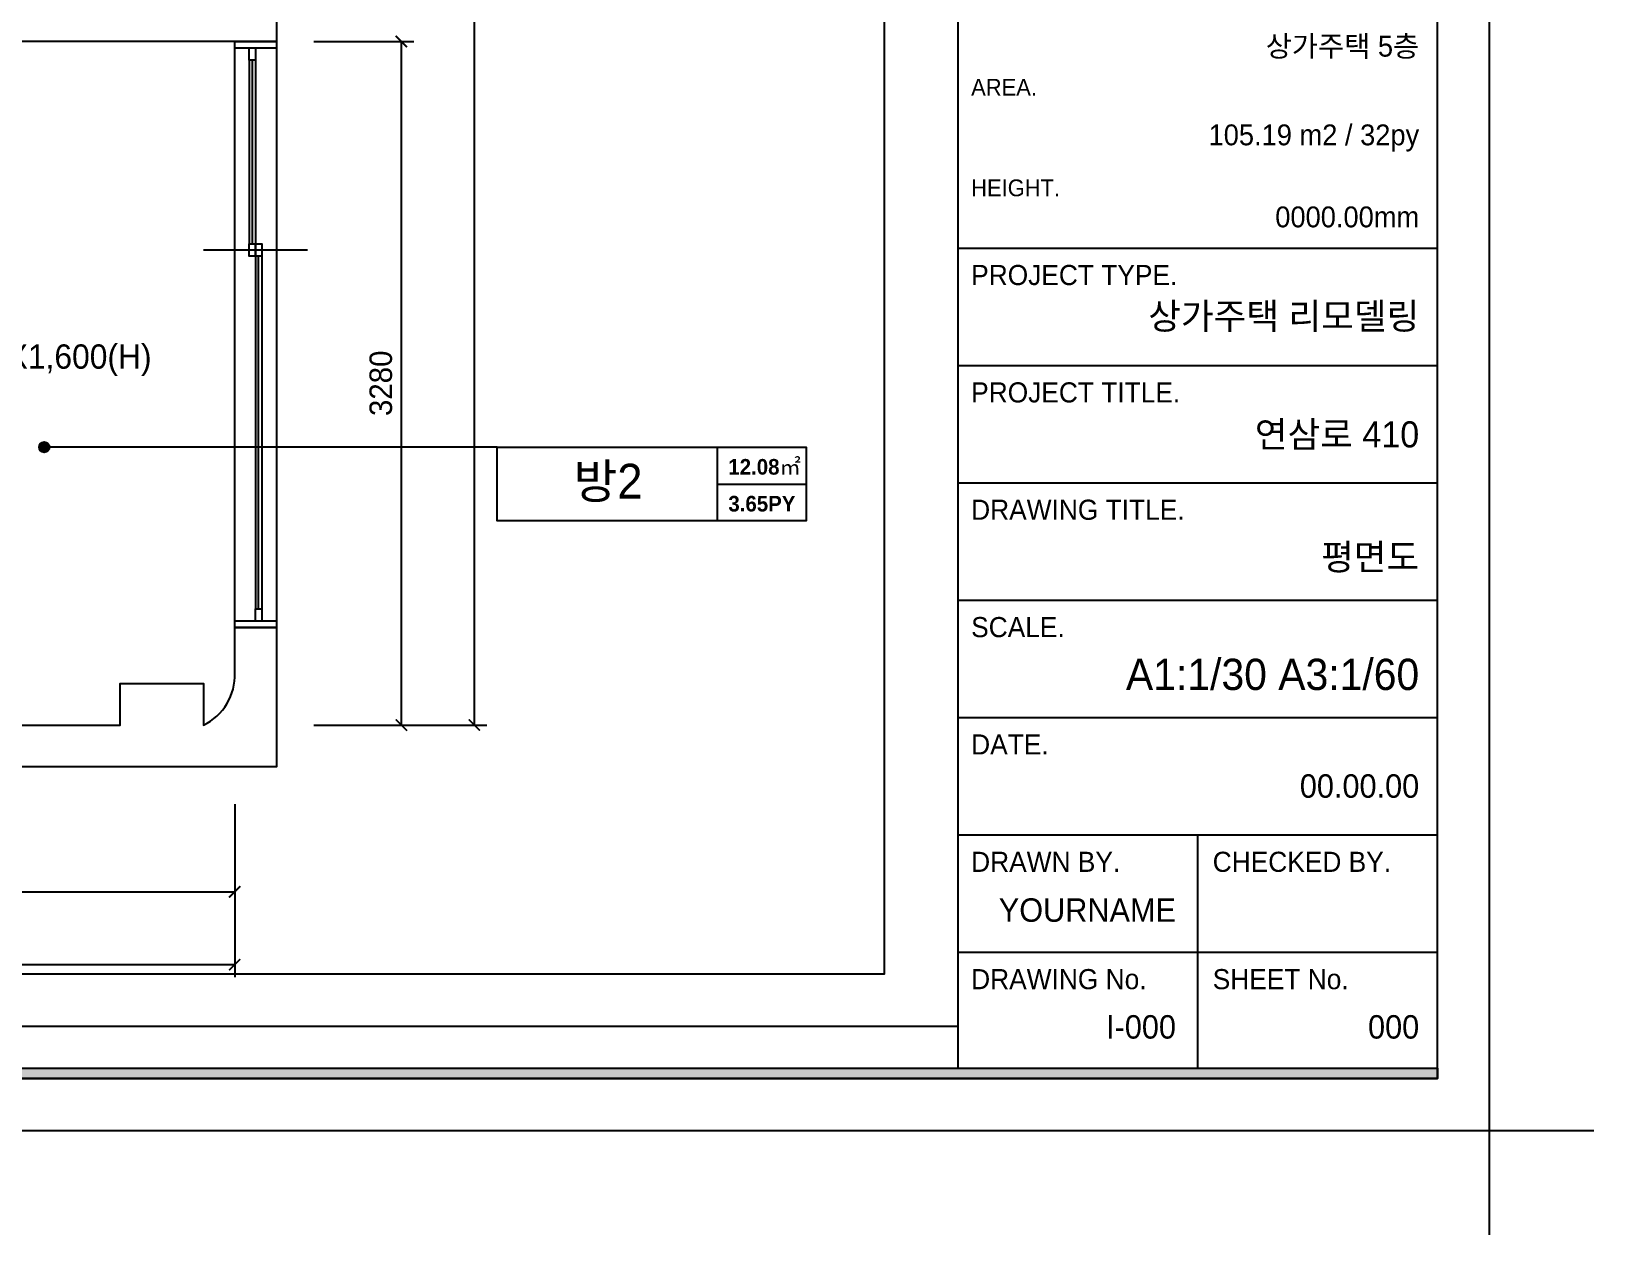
# Model space of a CAD drawing. Header units: millimetres. Extents: x 194631 to 262977, y 38570 to 93030.
# Drawn here: x 209132 to 216631, y 77180 to 82955 of the extents above; entities that cross this region are included whole.
import ezdxf
from ezdxf.enums import TextEntityAlignment as Align

# ---------------------------------------------------------------- set-up
doc = ezdxf.new("R2010")
doc.units = ezdxf.units.MM
doc.header["$LTSCALE"] = 20
doc.header["$PDMODE"] = 3
doc.layers.get('DEFPOINTS').update_dxf_attribs({"color": 248})
for name, color, linetype in [('0-ELC TEXT', 7, 'Continuous'), ('03-TEXT', 3, 'Continuous'), ('C-WALL1', 2, 'Continuous'), ('FORM(YOURNAME)-1', 1, 'Continuous'), ('FORM(YOURNAME)-11', 1, 'Continuous'), ('FORM(YOURNAME)-11 @ 1', 1, 'Continuous'), ('도면층4', 4, 'Continuous'), ('도면층5', 5, 'Continuous'), ('면적', 6, 'Continuous')]:
    doc.layers.add(name, color=color, linetype=linetype)
doc.styles.add('YOURNAME', font='HY울릉도M.TTF')
doc.styles.add('넥슨고딕', font='NEXONLv1GothicBold.ttf')
doc.styles.add('코레일둥고', font='Korail_Round_Gothic_Medium.ttf')
doc.dimstyles.new('YOURNAME-60', dxfattribs={"dimscale": 60, "dimtxt": 1.8, "dimasz": 0.9, "dimexe": 1, "dimexo": 3, "dimgap": 0.7, "dimtad": 1, "dimdec": 0, "dimzin": 0, "dimdsep": 46, "dimtxsty": 'YOURNAME', "dimblk": 'ARCHTICK', "dimcen": 0, "dimclrd": 1, "dimclre": 1, "dimclrt": 7, "dimadec": 0, "dimazin": 0, "dimtfac": 1, "dimtdec": 0, "dimtix": 1, "dimtmove": 2, "dimatfit": 3, "dimldrblk": 'ARCHTICK', "dimfxl": 0, "dimtolj": 1, "dimtzin": 0, "dimarcsym": 0})

# ---------------------------------------------------------------- blocks, each defined once
blk = doc.blocks.new('FORM-ELEVATION')
at = {"layer": 'FORM(YOURNAME)-11'}
h = blk.add_hatch(color=256, dxfattribs=at)
h.dxf.hatch_style = 1
h.paths.add_polyline_path([(-10309, 35708), (71691, 35708), (71691, 35508), (-10309, 35508)])
h.paths.add_polyline_path([(-10309, -21492), (71691, -21492), (71691, -21692), (-10309, -21692)])
at = {"layer": 'DEFPOINTS', "color": 158}
for p, q in [((62481, 35508), (62481, -21492)), ((62481, -20692), (-10309, -20692))]:
    blk.add_line(p, q, dxfattribs=at)
for points in [[(-10309, -21692), (71691, -21692), (71691, 35708), (-10309, 35708)], [(-8309, 33708), (61071, 33708), (61071, -19692), (-8309, -19692)]]:
    blk.add_lwpolyline(points, close=True, dxfattribs=at)
at = {"layer": 'DEFPOINTS', "color": 1}
blk.add_lwpolyline([(72691, -24692), (72691, -22692), (74691, -22692)], dxfattribs=at)
at = {"layer": 'FORM(YOURNAME)-11', "color": 14}
for p, q in [((62481, -5756), (71691, -5756)), ((62481, -8009), (71691, -8009)), ((62481, -10261), (71691, -10261)), ((62481, -12514), (71691, -12514)), ((62481, -14766), (71691, -14766)), ((62481, -17019), (71691, -17019)), ((67086, -17019), (67086, -21492)), ((62481, -19271), (71691, -19271))]:
    blk.add_line(p, q, dxfattribs=at)
at = {"layer": 'FORM(YOURNAME)-11', "color": 250}
blk.add_lwpolyline([(-11309, -22692), (72691, -22692), (72691, 36708), (-11309, 36708)], close=True, dxfattribs=at)
at = {"layer": 'FORM(YOURNAME)-11'}
blk.add_lwpolyline([(-10309, -21492), (71691, -21492), (71691, -21692), (-10309, -21692)], close=True, dxfattribs=at)
at = {"layer": 'FORM(YOURNAME)-11', "color": 251, "style": 'YOURNAME'}
for s, p in [('AREA.', (62739, -2667)), ('HEIGHT.', (62739, -4598))]:
    blk.add_text(s, height=321.8, dxfattribs=at).set_placement(p, align=Align.MIDDLE_LEFT)
at = {"layer": 'FORM(YOURNAME)-11', "color": 14, "style": 'YOURNAME'}
for s, height, p in [('PROJECT TYPE.', 386.14, (62739, -6271)), ('PROJECT TITLE.', 386.14, (62739, -8524)), ('DRAWING TITLE.', 386.14, (62739, -10776)), ('SCALE.', 386.1, (62739, -13029)), ('DATE.', 386.1, (62739, -15281)), ('DRAWN BY.', 386.1, (62739, -17534)), ('CHECKED BY.', 386.14, (67376, -17534)), ('DRAWING No.', 386.14, (62739, -19786)), ('SHEET No.', 386.1, (67376, -19786))]:
    blk.add_text(s, height=height, dxfattribs=at).set_placement(p, align=Align.MIDDLE_LEFT)
at = {"layer": 'FORM(YOURNAME)-11', "color": 3, "style": 'YOURNAME'}
for tag, height, p in [('1', 450, (71041, -1219)), ('2', 450, (71041, -1863)), ('3', 450, (71041, -3150)), ('4', 450, (71041, -5081)), ('5', 515, (71041, -7398)), ('6', 515, (71041, -9650)), ('7', 515, (71041, -11903)), ('8', 515, (71041, -14155)), ('9', 515, (71041, -16408)), ('10', 515, (66791, -18596)), ('11', 515, (71041, -18660)), ('12', 515, (66791, -20848)), ('13', 515, (71041, -20848))]:
    blk.add_attdef(tag, text='', height=height, dxfattribs=at).set_placement(p, align=Align.MIDDLE_RIGHT)
blk = doc.blocks.new('*U217')
at = {"layer": 'FORM(YOURNAME)-1'}
ref = blk.add_blockref('FORM-ELEVATION', (197958.6, 83353.3), dxfattribs=dict(at, xscale=0.2500000000000001, yscale=0.2500000000000001, zscale=0.2500000000000001))
ref.add_attrib('12', 'I-000', dxfattribs={"layer": 'FORM(YOURNAME)-11 @ 1', "color": 3, "height": 112.5, "style": 'YOURNAME'}).set_placement((214626.4, 78177.7), align=Align.MIDDLE_RIGHT)
ref.add_attrib('13', '000', dxfattribs={"layer": 'FORM(YOURNAME)-11 @ 1', "color": 3, "height": 112.5, "style": 'YOURNAME'}).set_placement((215793.7, 78177.7), align=Align.MIDDLE_RIGHT)
ref.add_attrib('10', 'YOURNAME', dxfattribs={"layer": 'FORM(YOURNAME)-11 @ 1', "color": 3, "height": 112.5, "style": 'YOURNAME'}).set_placement((214626.4, 78738.3), align=Align.MIDDLE_RIGHT)
ref.add_attrib('9', '00.00.00', dxfattribs={"layer": 'FORM(YOURNAME)-11 @ 1', "color": 3, "height": 112.5, "style": 'YOURNAME'}).set_placement((215793.7, 79333.5), align=Align.MIDDLE_RIGHT)
ref.add_attrib('8', 'A1:1/30 A3:1/60', dxfattribs={"layer": 'FORM(YOURNAME)-11 @ 1', "color": 3, "height": 150, "style": 'YOURNAME'}).set_placement((215793.7, 79869.3), align=Align.MIDDLE_RIGHT)
ref.add_attrib('7', '평면도', dxfattribs={"layer": 'FORM(YOURNAME)-11 @ 1', "color": 3, "height": 125, "style": 'YOURNAME'}).set_placement((215793.7, 80433.1), align=Align.MIDDLE_RIGHT)
ref.add_attrib('6', '연삼로 410', dxfattribs={"layer": 'FORM(YOURNAME)-11 @ 1', "color": 3, "height": 125, "style": 'YOURNAME'}).set_placement((215793.7, 81020.9), align=Align.MIDDLE_RIGHT)
ref.add_attrib('5', '상가주택 리모델링', dxfattribs={"layer": 'FORM(YOURNAME)-11 @ 1', "color": 3, "height": 125, "style": 'YOURNAME'}).set_placement((215793.7, 81588.2), align=Align.MIDDLE_RIGHT)
ref.add_attrib('2', '상가주택 5층', dxfattribs={"layer": 'FORM(YOURNAME)-11 @ 1', "color": 3, "height": 100, "style": 'YOURNAME'}).set_placement((215793.7, 82883.5), align=Align.MIDDLE_RIGHT)
ref.add_attrib('3', '105.19 m2 / 32py', dxfattribs={"layer": 'FORM(YOURNAME)-11 @ 1', "color": 3, "height": 100, "style": 'YOURNAME'}).set_placement((215793.7, 82458), align=Align.MIDDLE_RIGHT)
ref.add_attrib('4', '0000.00mm', dxfattribs={"layer": 'FORM(YOURNAME)-11 @ 1', "color": 3, "height": 100, "style": 'YOURNAME'}).set_placement((215793.7, 82064.3), align=Align.MIDDLE_RIGHT)
blk = doc.blocks.new('_ArchTick')
at = {"color": 0, "linetype": 'ByBlock', "const_width": 0.15}
blk.add_lwpolyline([(-0.5, -0.5), (0.5, 0.5)], dxfattribs=at)
blk = doc.blocks.new('*D106')
at = {"layer": 'DEFPOINTS', "color": 0}
for p in [(210308.7, 90435.9), (210308.7, 79625.9), (211258.7, 79625.9)]:
    blk.add_point(p, dxfattribs=at)
at = {"layer": '면적', "color": 1, "lineweight": -2}
for p, q in [((210488.7, 90435.9), (211318.7, 90435.9)), ((211258.7, 90435.9), (211258.7, 79625.9)), ((210488.7, 79625.9), (211318.7, 79625.9))]:
    blk.add_line(p, q, dxfattribs=at)
at = {"layer": '면적', "color": 1, "lineweight": -2, "xscale": 54, "yscale": 54, "zscale": 54}
for p, rotation in [((211258.7, 90435.9), 90), ((211258.7, 79625.9), 270)]:
    blk.add_blockref('_ArchTick', p, dxfattribs=dict(at, rotation=rotation))
at = {"layer": '면적', "color": 7, "insert": (211160.5, 85030.9), "char_height": 108, "attachment_point": 5, "rotation": 90, "style": 'YOURNAME'}
blk.add_mtext('\\A1;10810', dxfattribs=at)
blk = doc.blocks.new('*D108')
at = {"layer": 'DEFPOINTS', "color": 0}
for p in [(210308.7, 82905.9), (210908.7, 82905.9), (210308.7, 79625.9)]:
    blk.add_point(p, dxfattribs=at)
at = {"layer": '면적', "color": 1, "lineweight": -2}
for p, q in [((210488.7, 82905.9), (210968.7, 82905.9)), ((210908.7, 79625.9), (210908.7, 82905.9)), ((210488.7, 79625.9), (210968.7, 79625.9))]:
    blk.add_line(p, q, dxfattribs=at)
at = {"layer": '면적', "color": 1, "lineweight": -2, "xscale": 54, "yscale": 54, "zscale": 54}
for p, rotation in [((210908.7, 82905.9), 90), ((210908.7, 79625.9), 270)]:
    blk.add_blockref('_ArchTick', p, dxfattribs=dict(at, rotation=rotation))
at = {"layer": '면적', "color": 7, "insert": (210810.5, 81265.9), "char_height": 108, "attachment_point": 5, "rotation": 90, "style": 'YOURNAME'}
blk.add_mtext('\\A1;3280', dxfattribs=at)
blk = doc.blocks.new('*D109')
at = {"layer": 'DEFPOINTS', "color": 0}
for p in [(199436.7, 79425.9), (210108.7, 79425.9), (199436.7, 78475.9)]:
    blk.add_point(p, dxfattribs=at)
at = {"layer": '면적', "color": 1, "lineweight": -2}
for p, q in [((199436.7, 79245.9), (199436.7, 78415.9)), ((210108.7, 79245.9), (210108.7, 78415.9)), ((210108.7, 78475.9), (199436.7, 78475.9))]:
    blk.add_line(p, q, dxfattribs=at)
at = {"layer": '면적', "color": 1, "lineweight": -2, "xscale": 54, "yscale": 54, "zscale": 54, "rotation": 180}
blk.add_blockref('_ArchTick', (199436.7, 78475.9), dxfattribs=at)
at = {"layer": '면적', "color": 1, "lineweight": -2, "xscale": 54, "yscale": 54, "zscale": 54}
blk.add_blockref('_ArchTick', (210108.7, 78475.9), dxfattribs=at)
at = {"layer": '면적', "color": 7, "insert": (204772.7, 78574.2), "char_height": 108, "attachment_point": 5, "style": 'YOURNAME'}
blk.add_mtext('\\A1;10672', dxfattribs=at)
blk = doc.blocks.new('*D111')
at = {"layer": 'DEFPOINTS', "color": 0}
for p in [(206397.7, 79425.9), (210108.7, 79425.9), (210108.7, 78825.9)]:
    blk.add_point(p, dxfattribs=at)
at = {"layer": '면적', "color": 1, "lineweight": -2}
for p, q in [((206397.7, 79245.9), (206397.7, 78765.9)), ((210108.7, 79245.9), (210108.7, 78765.9)), ((206397.7, 78825.9), (210108.7, 78825.9))]:
    blk.add_line(p, q, dxfattribs=at)
at = {"layer": '면적', "color": 1, "lineweight": -2, "xscale": 54, "yscale": 54, "zscale": 54, "rotation": 180}
blk.add_blockref('_ArchTick', (206397.7, 78825.9), dxfattribs=at)
at = {"layer": '면적', "color": 1, "lineweight": -2, "xscale": 54, "yscale": 54, "zscale": 54}
blk.add_blockref('_ArchTick', (210108.7, 78825.9), dxfattribs=at)
at = {"layer": '면적', "color": 7, "insert": (208253.2, 78924.1), "char_height": 108, "attachment_point": 5, "style": 'YOURNAME'}
blk.add_mtext('\\A1;3711', dxfattribs=at)

msp = doc.modelspace()

# ---------------------------------------------------------------- hatches: boundary and pattern name
at = {"layer": '0-ELC TEXT'}
h = msp.add_hatch(color=256, dxfattribs=at)
h.dxf.hatch_style = 1
edge = h.paths.add_edge_path()
edge.add_arc((209195, 80959.4), 25, 270, 630, ccw=False)
h = msp.add_hatch(color=256, dxfattribs=at)
h.dxf.hatch_style = 1
edge = h.paths.add_edge_path()
edge.add_arc((209195, 80959.4), 25, 270, 630, ccw=False)

# ---------------------------------------------------------------- linework, layer by layer
for p, q in [((211369, 80959.4), (209195, 80959.4)), ((212426.2, 80605.7), (212426.2, 80959.4)), ((212426.2, 80782.6), (212850.9, 80782.6))]:
    msp.add_line(p, q, dxfattribs=at)
msp.add_lwpolyline([(211369, 80959.4), (212850.9, 80959.4), (212850.9, 80605.7), (211369, 80605.7)], close=True, dxfattribs=at)
msp.add_circle((209195, 80959.4), 25, dxfattribs=at)
msp.add_circle((209195, 80959.4), 25, dxfattribs=at)
at = {"layer": 'C-WALL1'}
msp.add_lwpolyline([(206397.7, 79625.9), (209558.7, 79625.9), (209558.7, 79825.9), (209958.7, 79825.9), (209958.7, 79625.9), (209958.7, 79625.9, 0.301385), (210108.7, 79875.9), (210108.7, 80093.9), (210308.7, 80093.9), (210308.7, 79425.9), (204426.7, 79425.9), (204426.7, 83105.9)], format="xyb", dxfattribs=at)
msp.add_lwpolyline([(207456.7, 83105.9), (210308.7, 83105.9), (210308.7, 82905.9), (207456.7, 82905.9)], close=True, dxfattribs=at)
at = {"layer": '도면층4'}
for p, q in [((210108.7, 80093.9), (210108.7, 82905.9)), ((210108.7, 82905.9), (210308.7, 82905.9)), ((210108.7, 82875.9), (210308.7, 82875.9)), ((210308.7, 82905.9), (210308.7, 80093.9)), ((210193.7, 81935.9), (210193.7, 82815.9)), ((209958.7, 81905.9), (210458.7, 81905.9)), ((210223.7, 80183.9), (210223.7, 81875.9)), ((210308.7, 80123.9), (210108.7, 80123.9)), ((210308.7, 80093.9), (210108.7, 80093.9))]:
    msp.add_line(p, q, dxfattribs=at)
for points in [[(210208.7, 82815.9), (210178.7, 82815.9), (210178.7, 82875.9), (210208.7, 82875.9)], [(210208.7, 81875.9), (210178.7, 81875.9), (210178.7, 81935.9), (210208.7, 81935.9)], [(210238.7, 81875.9), (210208.7, 81875.9), (210208.7, 81935.9), (210238.7, 81935.9)], [(210238.7, 80123.9), (210208.7, 80123.9), (210208.7, 80183.9), (210238.7, 80183.9)]]:
    msp.add_lwpolyline(points, close=True, dxfattribs=at)
at = {"layer": '도면층5'}
for p, q in [((210178.7, 82815.9), (210178.7, 81935.9)), ((210208.7, 82815.9), (210208.7, 81935.9)), ((210208.7, 81875.9), (210208.7, 80183.9)), ((210238.7, 81875.9), (210238.7, 80183.9))]:
    msp.add_line(p, q, dxfattribs=at)

# ---------------------------------------------------------------- block references
msp.add_blockref('*U217', (0, 0))

# ---------------------------------------------------------------- texts
at = {"layer": '0-ELC TEXT', "style": '코레일둥고'}
msp.add_text('2,812(W)X1,600(H)', height=116.667, dxfattribs=at).set_placement((208386.7, 81336))
at = {"layer": '03-TEXT'}
for s, height, style, p in [('12.08㎡', 75, '넥슨고딕', (212651.9, 80827.6)), ('방2', 166.67, '코레일둥고', (211900.9, 80713.1)), ('3.65PY', 75, '넥슨고딕', (212639, 80650.8))]:
    msp.add_text(s, height=height, dxfattribs=dict(at, style=style)).set_placement(p, align=Align.CENTER)

# ---------------------------------------------------------------- dimensions: what is measured, and where the dimension line sits
at = {"layer": '면적'}
for base, p1, p2, angle, picture, middle in [((211258.7, 79625.9), (210308.7, 90435.9), (210308.7, 79625.9), 270, '*D106', (211160.5, 85030.9)), ((210908.7, 82905.9), (210308.7, 79625.9), (210308.7, 82905.9), 270, '*D108', (210810.5, 81265.9)), ((199436.7, 78475.9), (210108.7, 79425.9), (199436.7, 79425.9), 180, '*D109', (204772.7, 78574.2)), ((210108.7, 78825.9), (206397.7, 79425.9), (210108.7, 79425.9), 180, '*D111', (208253.2, 78924.1))]:
    dim = msp.add_linear_dim(base=base, p1=p1, p2=p2, angle=angle, dimstyle='YOURNAME-60', dxfattribs=at)
    dim.commit()
    dim.dimension.update_dxf_attribs({"geometry": picture, "text_midpoint": middle})

doc.saveas('drawing.dxf')
